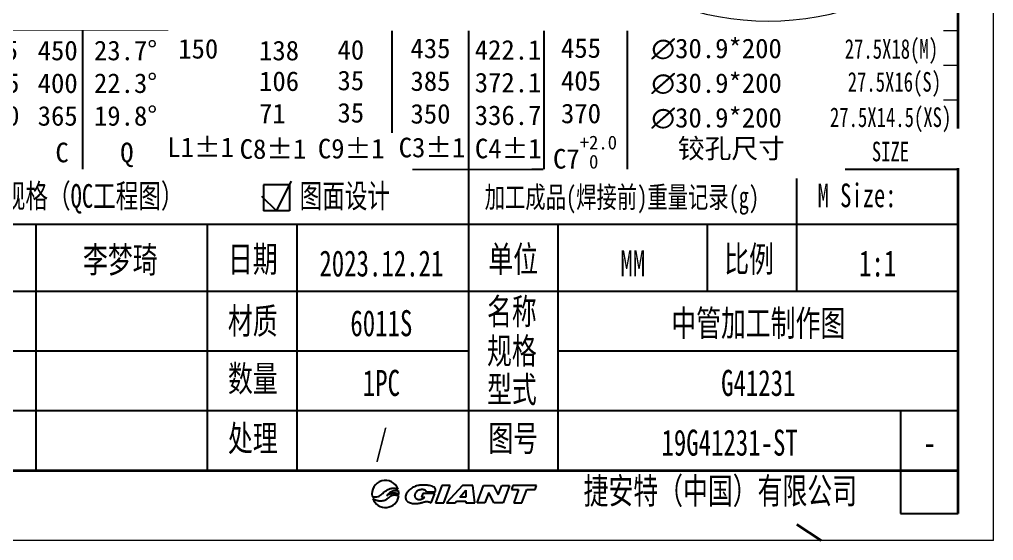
# Model space of a CAD drawing. Header units: millimetres. Extents: x 4148 to 5056, y 302 to 1586.
# Drawn here: x 4463 to 5056, y 302 to 619 of the extents above; entities that cross this region are included whole.
import ezdxf
from ezdxf.enums import TextEntityAlignment as Align
from ezdxf.lldxf.tags import DXFTag

# ---------------------------------------------------------------- set-up
doc = ezdxf.new("R2010")
doc.units = ezdxf.units.MM
doc.linetypes.add('CENTER', pattern=[50.8, 31.75, -6.35, 6.35, -6.35])
doc.layers.get('Defpoints').update_dxf_attribs({"lineweight": 9})
doc.layers.add('1', color=7, linetype='Continuous', lineweight=5, true_color=0xffffff)
doc.layers.add('61', color=7, linetype='Continuous', true_color=0xffffff)
for name, color, linetype, lineweight in [('CON', 2, 'Continuous', 35), ('TXT', 7, 'Continuous', 13), ('标注', 3, 'Continuous', 9)]:
    doc.layers.add(name, color=color, linetype=linetype, lineweight=lineweight)
doc.layers.add('DRAWING', color=7, linetype='Continuous')
doc.styles.add('GB', font='', dxfattribs={"width": 0.7})
doc.styles.get("Standard").update_dxf_attribs({"font": 'SimSun.ttf'})
doc.styles.get('GB').set_extended_font_data('MingLiU')
tags = doc.linetypes.add('DASHED', pattern=[25.72, 12.86, -12.86]).pattern_tags.tags
tags[6:7] = [DXFTag(74, 4), DXFTag(75, 0), DXFTag(340, '0'), DXFTag(46, 0.0), DXFTag(50, 0.0), DXFTag(44, 0.0), DXFTag(45, 0.0)]
tags[4:5] = [DXFTag(74, 4), DXFTag(75, 0), DXFTag(340, '0'), DXFTag(46, 0.0), DXFTag(50, 0.0), DXFTag(44, 0.0), DXFTag(45, 0.0)]
doc.dimstyles.new('31', dxfattribs={"dimscale": 3, "dimtxt": 4.5, "dimasz": 3, "dimexe": 1, "dimexo": 0, "dimgap": 1, "dimtad": 1, "dimdec": 1, "dimdsep": 46, "dimtxsty": 'GB', "dimcen": 0, "dimclrd": 256, "dimclre": 256, "dimclrt": 256, "dimadec": 1, "dimazin": 0, "dimtp": 30, "dimtm": 30, "dimtfac": 1, "dimtdec": 1, "dimtmove": 0, "dimatfit": 3, "dimfxl": 1, "dimtolj": 1, "dimlwd": -1, "dimlwe": -1, "dimarcsym": 0})

# ---------------------------------------------------------------- blocks, each defined once
blk = doc.blocks.new('*D138')
at = {"layer": 'Defpoints', "color": 0, "transparency": 16777216}
for p in [(4809.16, 723.4), (4832.08, 723.4), (4807.51, 721.94), (4833.74, 721.94), (4837.99, 651.7)]:
    blk.add_point(p, dxfattribs=at)
at = {"layer": '标注', "transparency": 16777216}
for p, q in [((4807.51, 721.94), (4755.55, 676.35)), ((4833.74, 721.94), (4885.69, 676.35))]:
    blk.add_line(p, q, dxfattribs=at)
blk.add_arc((4820.62, 733.45), 83.58, 227.4409, 312.5591, dxfattribs=at)
for points in [[(4765.17, 672.94), (4763.02, 670.84), (4757.8, 678.33)], [(4878.22, 670.84), (4876.08, 672.94), (4883.44, 678.33)]]:
    blk.add_solid(points, dxfattribs=at)
at = {"layer": '标注', "transparency": 16777216, "insert": (4820.62, 660.57), "char_height": 13.5, "attachment_point": 5, "style": 'GB'}
blk.add_mtext('96%%D', dxfattribs=at)
blk = doc.blocks.new('zw$EA0B')
at = {"layer": '1', "color": 5, "linetype": 'CENTER', "lineweight": 13}
for p, q in [((65.07, 104.03, 0), (65.07, 63.13, 0)), ((44.62, 83.58, 0), (85.52, 83.58, 0))]:
    blk.add_line(p, q, dxfattribs=at)
at = {"layer": '1', "color": 2, "linetype": 'DASHED', "lineweight": 13}
for p, q in [((61.07, 100.57, 0), (61.07, 98.51, 0)), ((69.07, 98.51, 0), (69.07, 100.57, 0)), ((51.96, 75.4, 0), (50.44, 74.06, 0)), ((79.7, 74.06, 0), (78.18, 75.4, 0)), ((53.74, 70.3, 0), (55.26, 71.64, 0)), ((74.89, 71.64, 0), (76.41, 70.3, 0))]:
    blk.add_line(p, q, dxfattribs=at)
at = {"layer": '1', "color": 3, "linetype": 'Continuous', "lineweight": 18}
for p, q in [((53.61, 73.52, 0), (51.96, 72.07, 0)), ((76.53, 73.52, 0), (78.19, 72.07, 0))]:
    blk.add_line(p, q, dxfattribs=at)
at = {"layer": '1', "color": 155, "linetype": 'Continuous', "lineweight": 18}
blk.add_line((65.07, 64.33, 0), (65.07, 65.62, 0), dxfattribs=at)
at = {"layer": '1', "color": 155, "linetype": 'Continuous', "lineweight": 18, "extrusion": (0, 0, -1)}
blk.add_circle((-65.07, 83.58, 0), 17.45, dxfattribs=at)
at = {"layer": '1', "color": 155, "linetype": 'Continuous', "lineweight": 18}
blk.add_circle((65.07, 83.58, 0), 15.45, dxfattribs=at)
at = {"layer": '1', "color": 5, "linetype": 'CENTER', "lineweight": 13}
for points, knots in [([(65.07, 92.97, 0), (65.07, 95.97, 0), (65.07, 106.33, 0)], [0, 0, 0.224628, 1, 1]), ([(103.57, 83.58, 0), (100.57, 83.58, 0), (26.57, 83.58, 0)], [0, 0, 0.038961, 1, 1])]:
    blk.add_open_spline(points, degree=1, knots=knots, dxfattribs=at)
at = {"layer": '1', "color": 2, "linetype": 'DASHED', "lineweight": 13}
for points, knots in [([(73.88, 97.59, 0), (72.96, 98.16, 0), (71.99, 98.65, 0), (69.97, 99.42, 0), (68.92, 99.71, 0), (66.78, 100.07, 0), (65.69, 100.15, 0), (63.53, 100.09, 0), (62.45, 99.95, 0), (60.34, 99.47, 0), (59.31, 99.13, 0), (57.33, 98.24, 0), (56.38, 97.7, 0), (54.62, 96.45, 0), (53.79, 95.73, 0), (52.3, 94.16, 0), (51.64, 93.3, 0), (50.49, 91.47, 0), (50, 90.49, 0), (49.23, 88.47, 0), (48.94, 87.42, 0), (48.58, 85.28, 0), (48.5, 84.2, 0), (48.56, 82.03, 0), (48.7, 80.95, 0), (49.18, 78.84, 0), (49.52, 77.81, 0), (50.41, 75.83, 0), (50.95, 74.88, 0), (52.2, 73.12, 0), (52.91, 72.3, 0), (54.49, 70.81, 0), (55.35, 70.14, 0), (57.18, 68.99, 0), (58.16, 68.5, 0), (60.18, 67.73, 0), (61.23, 67.44, 0), (63.37, 67.08, 0), (64.45, 67, 0), (66.62, 67.06, 0), (67.7, 67.2, 0), (69.81, 67.68, 0), (70.84, 68.03, 0), (72.82, 68.91, 0), (73.76, 69.45, 0), (75.53, 70.7, 0), (76.35, 71.42, 0), (77.84, 72.99, 0), (78.51, 73.85, 0), (79.66, 75.68, 0), (80.15, 76.66, 0), (80.92, 78.68, 0), (81.21, 79.73, 0), (81.57, 81.87, 0), (81.65, 82.95, 0), (81.59, 85.12, 0), (81.45, 86.2, 0), (80.97, 88.31, 0), (80.62, 89.34, 0), (79.74, 91.32, 0), (79.2, 92.27, 0), (77.95, 94.03, 0), (77.23, 94.86, 0), (75.66, 96.34, 0), (74.8, 97.01, 0), (73.88, 97.59, 0)], [0, 0, 0, 0, 0.03125, 0.03125, 0.0625, 0.0625, 0.09375, 0.09375, 0.125, 0.125, 0.15625, 0.15625, 0.1875, 0.1875, 0.21875, 0.21875, 0.25, 0.25, 0.28125, 0.28125, 0.3125, 0.3125, 0.34375, 0.34375, 0.375, 0.375, 0.40625, 0.40625, 0.4375, 0.4375, 0.46875, 0.46875, 0.5, 0.5, 0.53125, 0.53125, 0.5625, 0.5625, 0.59375, 0.59375, 0.625, 0.625, 0.65625, 0.65625, 0.6875, 0.6875, 0.71875, 0.71875, 0.75, 0.75, 0.78125, 0.78125, 0.8125, 0.8125, 0.84375, 0.84375, 0.875, 0.875, 0.90625, 0.90625, 0.9375, 0.9375, 0.96875, 0.96875, 1, 1, 1, 1]), ([(73.61, 97.16, 0), (74.02, 96.91, 0), (74.81, 96.36, 0), (76.34, 95.09, 0), (78.09, 93.15, 0), (79.76, 90.33, 0), (80.83, 87.17, 0), (81.23, 83.85, 0), (80.95, 80.59, 0), (80.21, 78.09, 0), (79.39, 76.27, 0), (78.68, 75.02, 0), (77.86, 73.84, 0), (76.58, 72.31, 0), (74.64, 70.56, 0), (71.83, 68.89, 0), (68.67, 67.81, 0), (65.35, 67.41, 0), (62.09, 67.7, 0), (59.58, 68.43, 0), (57.77, 69.26, 0), (56.52, 69.97, 0), (55.34, 70.79, 0), (53.81, 72.07, 0), (52.06, 74, 0), (50.39, 76.82, 0), (49.31, 79.98, 0), (48.91, 83.3, 0), (49.19, 86.56, 0), (49.93, 89.06, 0), (50.76, 90.88, 0), (51.47, 92.13, 0), (52.28, 93.31, 0), (53.56, 94.84, 0), (55.5, 96.59, 0), (58.32, 98.26, 0), (61.48, 99.34, 0), (64.8, 99.74, 0), (68.06, 99.45, 0), (70.56, 98.72, 0), (72.38, 97.89, 0), (73.21, 97.42, 0), (73.61, 97.16, 0)], [0, 0, 0, 0, 0.015625, 0.03125, 0.0625, 0.09375, 0.125, 0.15625, 0.1875, 0.21875, 0.234375, 0.25, 0.265625, 0.28125, 0.3125, 0.34375, 0.375, 0.40625, 0.4375, 0.46875, 0.484375, 0.5, 0.515625, 0.53125, 0.5625, 0.59375, 0.625, 0.65625, 0.6875, 0.71875, 0.734375, 0.75, 0.765625, 0.78125, 0.8125, 0.84375, 0.875, 0.90625, 0.9375, 0.96875, 0.984375, 1, 1, 1, 1]), ([(74.36, 98.35, 0), (74.37, 98.34, 0), (74.38, 98.34, 0), (74.91, 98, 0), (75.37, 97.67, 0), (76.19, 97.04, 0), (76.54, 96.73, 0), (76.87, 96.43, 0)], [0, 0, 0, 0, 0.01155, 0.01155, 0.530632, 0.530632, 1, 1, 1, 1]), ([(51.41, 94.42, 0), (51.88, 95.02, 0), (52.46, 95.67, 0), (53.19, 96.36, 0), (53.22, 96.38, 0), (53.25, 96.41, 0)], [0, 0, 0, 0, 0.959806, 0.959806, 1, 1, 1, 1]), ([(73.47, 97.25, 0), (73.57, 97.2, 0), (73.66, 97.14, 0), (74.23, 96.77, 0), (74.68, 96.44, 0), (75.14, 96.08, 0), (75.18, 96.05, 0), (75.22, 96.01, 0)], [0, 0, 0, 0, 0.140841, 0.140841, 0.922085, 0.922085, 1, 1, 1, 1])]:
    blk.add_open_spline(points, degree=3, knots=knots, dxfattribs=at)
at = {"layer": '1', "color": 155, "linetype": 'Continuous', "lineweight": 18}
blk.add_rational_spline([(55.07, 97.82, 0), (55.07, 98.7, 0), (55.07, 99.46, 0)], [0.979861251928, 0.988148885364, 1], degree=2, dxfattribs=at)
blk.add_rational_spline([(55.07, 97.82, 0), (55.07, 98.7, 0), (55.07, 99.46, 0)], [0.979861251928, 0.988148885364, 1], degree=2, dxfattribs=at)
blk.add_rational_spline([(55.07, 97.82, 0), (55.07, 98.7, 0), (55.07, 99.46, 0)], [0.979861251928, 0.988148885364, 1], degree=2, dxfattribs=at)
blk.add_rational_spline([(55.07, 97.82, 0), (55.07, 98.7, 0), (55.07, 99.46, 0)], [0.979861251928, 0.988148885364, 1], degree=2, dxfattribs=at)
at = {"layer": '1', "color": 2, "linetype": 'DASHED', "lineweight": 13}
for points in [[(55.07, 97.17, 0), (55.07, 97.4, 0), (55.09, 97.63, 0), (55.11, 97.85, 0)], [(55.07, 97.17, 0), (55.07, 97.4, 0), (55.09, 97.63, 0), (55.11, 97.85, 0)], [(55.07, 97.17, 0), (55.07, 97.4, 0), (55.09, 97.63, 0), (55.11, 97.85, 0)], [(55.07, 97.17, 0), (55.07, 97.4, 0), (55.09, 97.63, 0), (55.11, 97.85, 0)], [(75.03, 97.87, 0), (75.06, 97.65, 0), (75.07, 97.41, 0), (75.07, 97.17, 0)], [(75.03, 97.87, 0), (75.06, 97.65, 0), (75.07, 97.41, 0), (75.07, 97.17, 0)], [(75.03, 97.87, 0), (75.06, 97.65, 0), (75.07, 97.41, 0), (75.07, 97.17, 0)], [(75.03, 97.87, 0), (75.06, 97.65, 0), (75.07, 97.41, 0), (75.07, 97.17, 0)], [(77.05, 96.27, 0), (77.73, 95.63, 0), (78.28, 95, 0), (78.74, 94.42, 0)], [(52.15, 93.1, 0), (51.88, 93.54, 0), (51.63, 93.98, 0), (51.41, 94.42, 0)], [(52.15, 93.1, 0), (52.28, 93.27, 0), (52.41, 93.44, 0), (52.55, 93.61, 0)], [(76.85, 94.48, 0), (77.28, 94.02, 0), (77.66, 93.55, 0), (77.99, 93.1, 0)], [(78.74, 94.42, 0), (78.52, 93.98, 0), (78.27, 93.54, 0), (77.99, 93.1, 0)]]:
    blk.add_open_spline(points, degree=3, dxfattribs=at)
for points, weights in [([(55.07, 95.3, 0), (55.07, 96.64, 0), (55.07, 97.82, 0)], [0.96415749152, 0.96888284647, 0.979861251928]), ([(55.07, 95.3, 0), (55.07, 96.64, 0), (55.07, 97.82, 0)], [0.96415749152, 0.96888284647, 0.979861251928]), ([(55.07, 95.3, 0), (55.07, 96.64, 0), (55.07, 97.82, 0)], [0.96415749152, 0.96888284647, 0.979861251928]), ([(55.07, 95.3, 0), (55.07, 96.64, 0), (55.07, 97.82, 0)], [0.96415749152, 0.96888284647, 0.979861251928]), ([(75.07, 97.86, 0), (75.07, 96.67, 0), (75.07, 95.33, 0)], [0.980176039281, 0.969058857899, 0.964250775292]), ([(75.07, 97.86, 0), (75.07, 96.67, 0), (75.07, 95.33, 0)], [0.980176039281, 0.969058857899, 0.964250775292]), ([(75.07, 97.86, 0), (75.07, 96.67, 0), (75.07, 95.33, 0)], [0.980176039281, 0.969058857899, 0.964250775292]), ([(75.07, 97.86, 0), (75.07, 96.67, 0), (75.07, 95.33, 0)], [0.980176039281, 0.969058857899, 0.964250775292])]:
    blk.add_rational_spline(points, weights, degree=2, dxfattribs=at)
at = {"layer": '61', "color": 5, "linetype": 'Continuous', "lineweight": 18}
blk.add_point((65.07, 83.58, 0), dxfattribs=at)
at = {"layer": '标注'}
for p, q in [((53.74, 70.31, 0), (53.74, 21.34, 0)), ((76.4, 70.31, 0), (76.4, 21.34, 0))]:
    blk.add_line(p, q, dxfattribs=at)
for centre, radius, start, end in [((65.07, 83.58, 0), 17.45, 229.5049, 310.4951), ((65.07, 44.61, 0), 12.17, 0, 180), ((65.07, 83.58, 0), 60.31, 267.7282, 272.2718)]:
    blk.add_arc(centre, radius, start, end, dxfattribs=at)
for points in [[(62.85, 24.81, 0), (62.51, 21.83, 0), (53.74, 24.34, 0)], [(67.63, 21.83, 0), (67.29, 24.81, 0), (76.4, 24.34, 0)]]:
    blk.add_solid(points, dxfattribs=at)
at = {"layer": '标注', "insert": (65.07, 37.6, 0), "char_height": 13.5, "attachment_point": 5, "style": 'GB'}
blk.add_mtext('\\A1;24', dxfattribs=at)
at = {"layer": '标注'}
dim = blk.add_angular_dim_2l(base=(82.44, 1.82), line1=((53.61, 73.52, 0), (51.96, 72.07, 0)), line2=((76.53, 73.52, 0), (78.19, 72.07, 0)), text='96%%D', dimstyle='31', override={"dimgap": 1, "dimtad": 1, "dimjust": 0, "dimlfac": 1, "dimpost": '<>', "dimse1": 0, "dimse2": 0, "dimsd1": 0, "dimsd2": 0, "dimadec": 1, "dimtofl": 1}, dxfattribs=at)
dim.commit()
dim.dimension.update_dxf_attribs({"geometry": '*D138', "text_midpoint": (65.07, 10.69, 0), "insert": (-4755.55, -649.88)})

msp = doc.modelspace()

# ---------------------------------------------------------------- linework, layer by layer
at = {"layer": '1', "color": 18, "linetype": 'CENTER', "lineweight": 35}
msp.add_line((4936.406, 312.143, 0), (4951.287, 302.315, 0), dxfattribs=at)
at = {"layer": 'CON', "color": 2}
for p, q in [((5034.689, 318.742, 0), (5034.689, 1565.026, 0)), ((4246.602, 344.938, 0), (5034.689, 344.938, 0))]:
    msp.add_line(p, q, dxfattribs=at)
at = {"layer": 'Defpoints'}
for q in [(5056.099, 1586.435, 0), (4147.819, 302.315, 0)]:
    msp.add_line((5056.099, 302.315, 0), q, dxfattribs=at)
at = {"layer": 'DRAWING'}
for p, q in [((5034.689, 617.43, 0), (5034.689, 528.139, 0)), ((4468.723, 612.077, 0), (4468.723, 528.036, 0)), ((4552.61, 612.077, 0), (4552.61, 528.036, 0)), ((4595.152, 612.077, 0), (4595.152, 528.036, 0)), ((4641.986, 612.077, 0), (4641.986, 528.036, 0)), ((4950.334, 612.179, 0), (4950.334, 528.139, 0)), ((4246.602, 528.139, 0), (5034.689, 528.139, 0)), ((4736.784, 344.938, 0), (4736.784, 528.139, 0)), ((4936.488, 453.868, 0), (4936.488, 528.139, 0)), ((4611.933, 518.544, 0), (4611.933, 502.659, 0)), ((4627.818, 518.544, 0), (4611.933, 518.544, 0)), ((4619.875, 502.659, 0), (4628.953, 520.814, 0)), ((4627.818, 518.544, 0), (4627.818, 502.659, 0)), ((4610.798, 511.736, 0), (4619.875, 502.659, 0)), ((4627.818, 502.659, 0), (4611.933, 502.659, 0)), ((4246.602, 494.716, 0), (5034.689, 494.716, 0)), ((4473.538, 344.938, 0), (4473.538, 494.716, 0)), ((4577.929, 344.938, 0), (4577.929, 494.716, 0)), ((4632.393, 344.938, 0), (4632.393, 494.716, 0)), ((4791.249, 344.938, 0), (4791.249, 494.716, 0)), ((4882.023, 453.868, 0), (4882.023, 494.716, 0)), ((4246.602, 453.868, 0), (5034.689, 453.868, 0)), ((4246.602, 417.558, 0), (4736.784, 417.558, 0)), ((4791.249, 417.558, 0), (5034.689, 417.558, 0)), ((4246.602, 381.248, 0), (5034.689, 381.248, 0)), ((4999.422, 381.69, 0), (4999.422, 318.742, 0)), ((4711.003, 331.998, 0), (4716.422, 331.998, 0)), ((4720.489, 335.793, 0), (4716.609, 325.259, 0)), ((4725.444, 335.793, 0), (4720.489, 335.793, 0)), ((4721.565, 325.259, 0), (4725.444, 335.793, 0)), ((4732.976, 335.793, 0), (4723.179, 325.259, 0)), ((4731.364, 328.572, 0), (4735.071, 332.95, 0)), ((4739.375, 335.793, 0), (4732.976, 335.793, 0)), ((4735.071, 332.95, 0), (4735.071, 328.572, 0)), ((4740.451, 325.259, 0), (4739.375, 335.793, 0)), ((4741.867, 325.259, 0), (4745.746, 335.793, 0)), ((4745.746, 335.793, 0), (4751.919, 335.793, 0)), ((4751.919, 335.793, 0), (4754.799, 330.003, 0)), ((4754.799, 330.003, 0), (4756.931, 335.793, 0)), ((4756.931, 335.793, 0), (4761.603, 335.793, 0)), ((4761.603, 335.793, 0), (4757.724, 325.259, 0)), ((4763.67, 335.793, 0), (4762.732, 333.244, 0)), ((4762.732, 333.244, 0), (4767.121, 333.244, 0)), ((4778.112, 335.793, 0), (4763.67, 335.793, 0)), ((4767.121, 333.244, 0), (4764.18, 325.259, 0)), ((4769.192, 325.259, 0), (4772.133, 333.244, 0)), ((4772.133, 333.244, 0), (4777.173, 333.244, 0)), ((4777.173, 333.244, 0), (4778.112, 335.793, 0)), ((4708.947, 330.951, 0), (4707.962, 328.685, 0)), ((4707.962, 328.685, 0), (4710.156, 328.685, 0)), ((4716.206, 330.951, 0), (4708.947, 330.951, 0)), ((4713.834, 325.259, 0), (4716.206, 330.951, 0)), ((4728.559, 325.259, 0), (4729.326, 326.165, 0)), ((4729.326, 326.165, 0), (4735.071, 326.165, 0)), ((4735.071, 328.572, 0), (4731.364, 328.572, 0)), ((4735.071, 326.165, 0), (4735.071, 325.259, 0)), ((4748.97, 331.475, 0), (4746.681, 325.259, 0)), ((4752.061, 325.259, 0), (4748.97, 331.475, 0)), ((4716.609, 325.259, 0), (4721.565, 325.259, 0)), ((4723.179, 325.259, 0), (4728.559, 325.259, 0)), ((4735.071, 325.259, 0), (4740.451, 325.259, 0)), ((4746.681, 325.259, 0), (4741.867, 325.259, 0)), ((4757.724, 325.259, 0), (4752.061, 325.259, 0)), ((4764.18, 325.259, 0), (4769.192, 325.259, 0)), ((4999.422, 318.742, 0), (5034.689, 318.742, 0))]:
    msp.add_line(p, q, dxfattribs=at)
for start, end in [(20.97999, 191.120913), (357.85905, 10.538354), (200.681218, 350.983158)]:
    msp.add_arc((4686.119, 330.638, 0), 8.245, start, end, dxfattribs=at)
for points, start_tangent, end_tangent in [([(4678.029, 329.048, 0), (4678.306, 328.977, 0), (4678.892, 328.884, 0), (4679.484, 328.833, 0), (4680.965, 328.877, 0), (4682.25, 329.224, 0), (4683.5, 330.013, 0), (4684.485, 330.914, 0), (4685.582, 331.913, 0), (4687.157, 333.022, 0), (4688.085, 333.489, 0), (4690.074, 334.067, 0), (4691.257, 334.149, 0), (4692.436, 334.022, 0), (4693.818, 333.59, 0)], (0.947475, -0.3198297), (0.9156444, -0.4019892)), ([(4694.225, 332.146, 0), (4693.043, 332.515, 0), (4691.256, 332.443, 0), (4690.177, 332.141, 0), (4688.405, 331.188, 0), (4687.422, 330.269, 0), (4686.866, 329.565, 0)], (-0.868955, 0.4948911), (-0.6598919, -0.7513606)), ([(4678.405, 327.726, 0), (4678.811, 327.555, 0), (4679.62, 327.208, 0), (4680.446, 326.902, 0), (4681.296, 326.674, 0), (4682.164, 326.527, 0), (4683.042, 326.464, 0), (4683.922, 326.49, 0), (4685.08, 326.676, 0), (4686.457, 327.176, 0), (4687.218, 327.617, 0), (4688.37, 328.525, 0), (4689.033, 329.105, 0), (4689.87, 329.697, 0), (4690.55, 329.967, 0), (4691.421, 330.072, 0), (4692.582, 329.916, 0), (4693.565, 329.619, 0), (4694.262, 329.346, 0)], (0.9074939, -0.4200652), (0.8707301, -0.4917612))]:
    msp.add_spline(points, degree=3, dxfattribs=dict(at, start_tangent=start_tangent, end_tangent=end_tangent))
for points in [[(4716.422, 331.998, 0), (4716.524, 332.409, 0), (4716.536, 333.46, 0), (4716.199, 334.225, 0), (4715.215, 335.004, 0), (4713.817, 335.489, 0), (4712.148, 335.786, 0), (4709.191, 336.005, 0), (4707.076, 335.899, 0), (4704.405, 335.253, 0), (4702.135, 334.118, 0), (4699.887, 332.198, 0), (4698.482, 329.85, 0), (4698.44, 327.562, 0), (4699.385, 326.182, 0), (4700.258, 325.587, 0), (4701.441, 325.126, 0), (4702.477, 324.906, 0), (4705.014, 324.816, 0), (4706.485, 324.984, 0), (4708.348, 325.387, 0), (4709.165, 325.613, 0), (4710.186, 325.897, 0), (4710.809, 326.021, 0), (4711.442, 326.065, 0), (4712.275, 325.92, 0), (4713.067, 325.62, 0), (4713.834, 325.259, 0)], [(4711.003, 331.998, 0), (4710.672, 332.566, 0), (4710.126, 332.948, 0), (4709.269, 333.203, 0), (4708.375, 333.265, 0), (4707.706, 333.205, 0), (4707.046, 333.074, 0), (4706.411, 332.856, 0), (4705.424, 332.328, 0), (4704.747, 331.742, 0), (4704.343, 331.206, 0), (4704.04, 330.608, 0), (4703.896, 329.954, 0), (4703.903, 329.284, 0), (4704.016, 328.851, 0), (4704.342, 328.267, 0), (4704.855, 327.753, 0), (4705.392, 327.459, 0), (4706.034, 327.268, 0), (4706.48, 327.224, 0), (4707.15, 327.267, 0), (4707.808, 327.405, 0), (4708.438, 327.638, 0), (4709.235, 328.047, 0), (4709.613, 328.289, 0), (4710.156, 328.685, 0)], [(4686.866, 329.565, 0), (4687.988, 330.205, 0), (4688.952, 330.683, 0), (4690.171, 331.102, 0), (4691.451, 331.232, 0), (4693.342, 330.856, 0), (4694.299, 330.369, 0), (4694.358, 330.33, 0)]]:
    msp.add_spline(points, degree=3, dxfattribs=at)
at = {"layer": 'TXT'}
for p, q in [((5035.269, 612.179, 0), (4246.602, 612.179, 0)), ((5035.269, 591.118, 0), (4246.602, 591.118, 0)), ((5035.269, 570.057, 0), (4246.602, 570.057, 0)), ((5035.269, 548.995, 0), (4246.602, 548.995, 0))]:
    msp.add_line(p, q, dxfattribs=at)

# ---------------------------------------------------------------- texts
at = {"layer": 'TXT', "width": 0.7}
for s, height, p in [('SIZE', 11.9268, (4982.049, 532.817, 0)), ('原材料规格（QC工程图）', 14.4, (4412.049, 504.582, 0)), ('图面设计', 14.4, (4633.892, 504.582, 0)), ('加工成品(焊接前)重量记录(g)', 12.96, (4746.495, 504.582, 0)), ('M Size:', 14.4, (4949.069, 504.924, 0)), ('日期', 15.84, (4590.286, 465.48, 0)), ('单位', 15.84, (4748.751, 465.48, 0)), ('比例', 15.84, (4892.276, 465.48, 0)), ('材质', 15.84, (4590.286, 427.87, 0)), ('数量', 15.84, (4590.286, 392.861, 0)), ('处理', 15.84, (4590.286, 356.551, 0)), ('图号', 15.84, (4748.751, 356.551, 0)), ('捷安特（中国）有限公司', 15.84, (4806.685, 324.634, 0))]:
    msp.add_text(s, height=height, dxfattribs=at).set_placement(p)
for s, p in [('MM', (4836.636, 470.737, 0)), ('名称', (4763.047, 441.558, 0)), ('规格', (4763.047, 417.596, 0)), ('型式', (4763.047, 394.154, 0))]:
    msp.add_text(s, height=15.84, dxfattribs=at).set_placement(p, align=Align.MIDDLE_CENTER)
for tag, text, p in [('李梦琦', 'XX', (4524.787, 473.034, 0)), ('2023.12.21', '20.05.06', (4683.642, 470.737, 0)), ('1:1', '1:1', (4985.588, 470.737, 0)), ('中管加工制作图', '与图面对应之管件', (4912.969, 434.427, 0)), ('6011S', 'A6061', (4683.642, 434.427, 0)), ('1PC', '1PC/台', (4683.642, 398.118, 0)), ('G41231', '依BOM叙述', (4912.969, 398.118, 0)), ('/', 'T4/T6', (4683.642, 361.808, 0)), ('19G41231-ST', '19', (4895.547, 361.808, 0)), ('-', '', (5017.268, 361.808, 0))]:
    msp.add_attdef(tag, text=text, height=15.84, dxfattribs=at).set_placement(p, align=Align.MIDDLE_CENTER)

# ---------------------------------------------------------------- next in the draw order: texts
at = {"layer": 'TXT', "char_height": 11.9268, "width": 171.71655, "attachment_point": 1, "bg_fill": 2}
for s, insert in [('300', (4371.989, 606.373, 0)), ('铰孔尺寸', (4864.068, 546.63, 0))]:
    msp.add_mtext(s, dxfattribs=dict(at, insert=insert))

# ---------------------------------------------------------------- next in the draw order: texts
at = {"layer": 'TXT', "insert": (4847.868, 565.306, 0), "char_height": 11.92679, "width": 171.71655, "attachment_point": 1, "bg_fill": 2}
msp.add_mtext('{\\fISOCPEUR|b0|i0|c0|p34;∅\\fFangSong_GB2312|b0|i0|c0|p34;30.9*200}', dxfattribs=at)

# ---------------------------------------------------------------- next in the draw order: texts
at = {"layer": 'TXT', "insert": (4847.868, 586.367, 0), "char_height": 11.92679, "width": 171.71655, "attachment_point": 1, "bg_fill": 2}
msp.add_mtext('{\\fISOCPEUR|b0|i0|c0|p34;∅\\fFangSong_GB2312|b0|i0|c0|p34;30.9*200}', dxfattribs=at)

# ---------------------------------------------------------------- next in the draw order: texts
at = {"layer": 'TXT', "width": 171.71655, "attachment_point": 1, "bg_fill": 2}
for s, insert, char_height in [('{\\fISOCPEUR|b0|i0|c0|p34;∅\\fFangSong_GB2312|b0|i0|c0|p34;30.9*200}', (4847.868, 607.429, 0), 11.92679), ('370', (4792.933, 567.898, 0), 11.9268)]:
    msp.add_mtext(s, dxfattribs=dict(at, insert=insert, char_height=char_height))

# ---------------------------------------------------------------- next in the draw order: texts
for s, insert, char_height in [('455', (4792.933, 607.653, 0), 11.9268), ('{\\C7;C7\\H0.7x;\\S+2.0^  0;}', (4788.081, 548.435, 0), 11.92679)]:
    msp.add_mtext(s, dxfattribs=dict(at, insert=insert, char_height=char_height))

# ---------------------------------------------------------------- next in the draw order: texts
at = {"layer": 'TXT', "char_height": 11.9268, "width": 171.71655, "attachment_point": 1, "bg_fill": 2}
for s, insert in [('405', (4792.933, 587.775, 0)), ('C4±1', (4740.559, 546.57, 0))]:
    msp.add_mtext(s, dxfattribs=dict(at, insert=insert))

# ---------------------------------------------------------------- next in the draw order: texts
at = {"layer": 'TXT', "width": 0.7}
for s, height, p in [('27.5X18(M)', 11.9268, (4965.57, 595.212, 0)), ('27.5X16(S)', 11.9268, (4967.379, 575.165, 0)), ('27.5X14.5(XS)', 11.92679, (4956.575, 553.669, 0))]:
    msp.add_text(s, height=height, dxfattribs=at).set_placement(p)
at = {"layer": 'TXT', "char_height": 11.9268, "width": 171.71655, "attachment_point": 1, "bg_fill": 2}
for s, insert in [('422.1', (4740.453, 606.56, 0)), ('336.7', (4740.453, 566.804, 0))]:
    msp.add_mtext(s, dxfattribs=dict(at, insert=insert))

# ---------------------------------------------------------------- next in the draw order: texts
for s, insert in [('372.1', (4740.453, 586.682, 0)), ('C3±1', (4694.183, 547.184, 0))]:
    msp.add_mtext(s, dxfattribs=dict(at, insert=insert))

# ---------------------------------------------------------------- next in the draw order: texts
for s, insert in [('435', (4701.345, 607.451, 0)), ('350', (4701.345, 567.695, 0))]:
    msp.add_mtext(s, dxfattribs=dict(at, insert=insert))

# ---------------------------------------------------------------- next in the draw order: texts
for s, insert in [('385', (4701.345, 587.573, 0)), ('C9±1', (4645.001, 546.517, 0))]:
    msp.add_mtext(s, dxfattribs=dict(at, insert=insert))

# ---------------------------------------------------------------- next in the draw order: texts
at = {"layer": 'TXT', "insert": (4656.937, 568.317, 0), "char_height": 11.9268, "width": 171.71655, "attachment_point": 1, "bg_fill": 2}
msp.add_mtext('35', dxfattribs=at)

# ---------------------------------------------------------------- next in the draw order: texts
at = {"layer": 'TXT', "char_height": 11.9268, "width": 171.71655, "attachment_point": 1, "bg_fill": 2}
for s, insert in [('35', (4656.937, 587.954, 0)), ('C8±1', (4597.426, 546.268, 0))]:
    msp.add_mtext(s, dxfattribs=dict(at, insert=insert))

# ---------------------------------------------------------------- next in the draw order: texts
for s, insert in [('40', (4656.937, 606.573, 0)), ('71', (4609.224, 567.876, 0))]:
    msp.add_mtext(s, dxfattribs=dict(at, insert=insert))

# ---------------------------------------------------------------- next in the draw order: linework, layer by layer
at = {"layer": 'DRAWING'}
msp.add_line((4833.203, 612.077, 0), (4833.203, 528.036, 0), dxfattribs=at)

# ---------------------------------------------------------------- next in the draw order: texts
at = {"layer": 'TXT', "char_height": 11.9268, "width": 171.71655, "attachment_point": 1, "bg_fill": 2}
for s, insert in [('106', (4609.224, 587.513, 0)), ('L1%%P1', (4553.421, 547.348, 0))]:
    msp.add_mtext(s, dxfattribs=dict(at, insert=insert))

# ---------------------------------------------------------------- next in the draw order: texts
for s, insert in [('138', (4609.224, 606.132, 0)), ('265', (4371.989, 566.617, 0))]:
    msp.add_mtext(s, dxfattribs=dict(at, insert=insert))

# ---------------------------------------------------------------- next in the draw order: linework, layer by layer
at = {"layer": 'DRAWING'}
msp.add_line((4782.568, 612.077, 0), (4782.568, 528.036, 0), dxfattribs=at)

# ---------------------------------------------------------------- next in the draw order: block references
at = {"layer": '标注', "xscale": 2, "yscale": 2, "zscale": 2}
msp.add_blockref('zw$EA0B', (4788.916, 618.074, 0), dxfattribs=at)

# ---------------------------------------------------------------- next in the draw order: texts
at = {"layer": 'TXT', "char_height": 11.9268, "width": 171.71655, "attachment_point": 1, "bg_fill": 2}
for s, insert in [('150', (4560.044, 607.214, 0)), ('275', (4371.989, 586.495, 0)), ('{\\C7;L}', (4380.245, 544.366, 0))]:
    msp.add_mtext(s, dxfattribs=dict(at, insert=insert))

# ---------------------------------------------------------------- next in the draw order: linework, layer by layer
at = {"layer": 'DRAWING'}
for p, q in [((4690.071, 612.077, 0), (4690.071, 528.036, 0)), ((4736.578, 612.077, 0), (4736.578, 528.036, 0))]:
    msp.add_line(p, q, dxfattribs=at)

# ---------------------------------------------------------------- next in the draw order: texts
at = {"layer": 'TXT', "char_height": 11.9268, "width": 171.71655, "attachment_point": 1, "bg_fill": 2}
for s, insert in [('350', (4405.355, 606.271, 0)), ('270', (4405.661, 566.515, 0))]:
    msp.add_mtext(s, dxfattribs=dict(at, insert=insert))

# ---------------------------------------------------------------- next in the draw order: texts
for s, insert in [('300', (4405.355, 586.393, 0)), ('{\\C7;A}', (4416.162, 544.264, 0))]:
    msp.add_mtext(s, dxfattribs=dict(at, insert=insert))

# ---------------------------------------------------------------- next in the draw order: texts
for s, insert in [('435', (4438.199, 606.271, 0)), ('350', (4439.084, 566.515, 0))]:
    msp.add_mtext(s, dxfattribs=dict(at, insert=insert))

# ---------------------------------------------------------------- next in the draw order: texts
for s, insert in [('385', (4439.084, 586.393, 0)), ('{\\C7;B}', (4449.007, 544.264, 0))]:
    msp.add_mtext(s, dxfattribs=dict(at, insert=insert))

# ---------------------------------------------------------------- next in the draw order: texts
for s, insert in [('450', (4474.515, 606.169, 0)), ('365', (4474.515, 566.413, 0))]:
    msp.add_mtext(s, dxfattribs=dict(at, insert=insert))

# ---------------------------------------------------------------- next in the draw order: texts
for s, insert in [('400', (4474.515, 586.291, 0)), ('{\\C7;C}', (4485.322, 544.161, 0))]:
    msp.add_mtext(s, dxfattribs=dict(at, insert=insert))

# ---------------------------------------------------------------- next in the draw order: linework, layer by layer
at = {"layer": 'DRAWING'}
msp.add_line((4501.768, 612.077, 0), (4501.768, 528.036, 0), dxfattribs=at)
at = {"layer": '标注'}
msp.add_line((4595.152, 548.995, 0), (4552.61, 591.118, 0), dxfattribs=at)

# ---------------------------------------------------------------- next in the draw order: texts
at = {"layer": 'TXT', "char_height": 11.9268, "width": 171.71655, "attachment_point": 1, "bg_fill": 2}
for s, insert in [('23.7%%D', (4508.769, 606.169, 0)), ('19.8%%D', (4508.769, 566.413, 0))]:
    msp.add_mtext(s, dxfattribs=dict(at, insert=insert))

# ---------------------------------------------------------------- next in the draw order: texts
for s, insert in [('22.3%%D', (4508.769, 586.291, 0)), ('{\\C7;Q}', (4524.746, 544.161, 0))]:
    msp.add_mtext(s, dxfattribs=dict(at, insert=insert))

doc.saveas('drawing.dxf')
